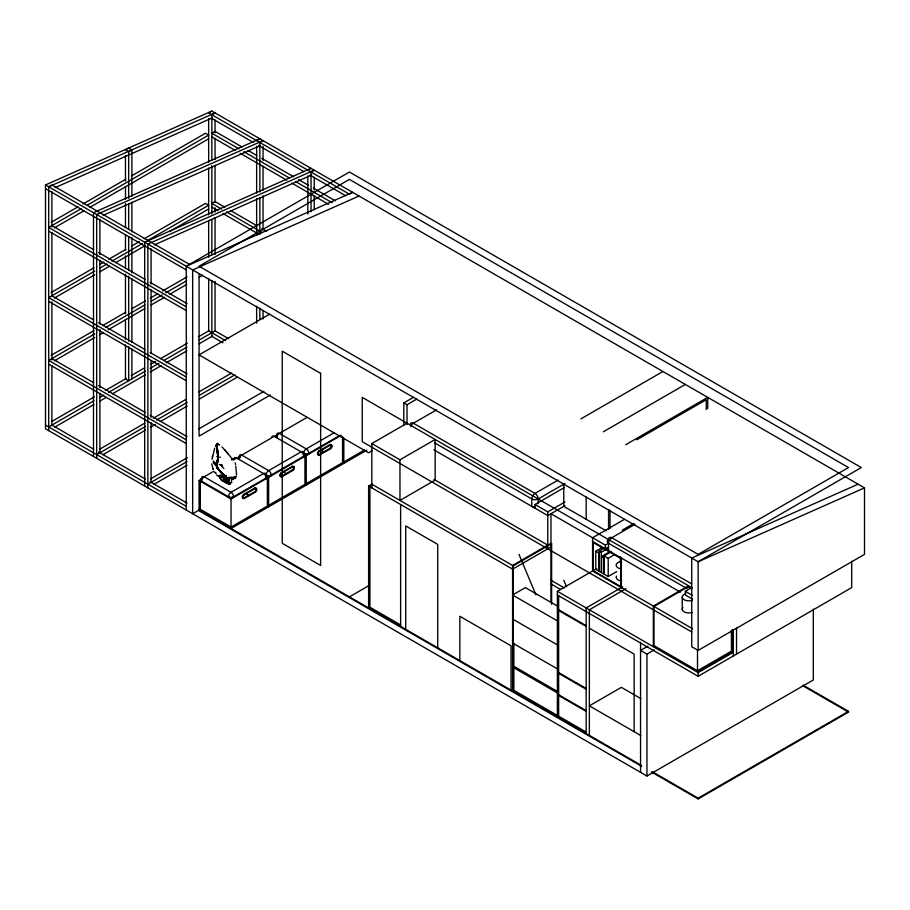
<?xml version="1.0" encoding="UTF-8"?>
<svg xmlns="http://www.w3.org/2000/svg" width="910" height="910" viewBox="0 0 910 910"><rect width="100%" height="100%" fill="white"/><g stroke="black" fill="none" stroke-linecap="round" stroke-linejoin="round"><path stroke-width="1.36" d="M218.07 455.751L217.012 463.611L217.956 456.752L216.637 447.845L216.955 443.659L219.39 444.899M216.978 447.117L218.366 456.809L217.399 463.679L217.649 461.62M218.07 454.272L217.843 459.482M216.933 444.865L218.468 456.752L217.706 460.892M223.394 477.773L224.11 477.397L222.324 475.93L218.957 475.509M212.064 459.402L214.669 448.175M218.616 469.56L216.409 466.261L217.194 460.915M216.409 444.034L216.193 445.49M228.569 480.525L229.161 483.949L231.185 482.596M216.5 465.351L217.592 460.949M217.308 461.688L217.99 456.786L216.807 449.301M229.548 484.37C228.16 481.936 230.139 485.974 229.798 482.709C228.649 487.658 229.183 478.978 227.068 479.32L224.85 475.702L222.575 474.008M217.479 462.371L217.536 461.677M217.615 460.938L217.661 460.233M217.422 460.244L217.638 458.959M229.331 483.654C227.966 485.041 229.001 478.74 226.283 478.501L225.805 478.671M229.354 483.631L229.058 484.404L228.421 482.016M212.257 457.252L212.405 456.137M217.752 459.527L218.309 457.184M229.593 483.631L229.4 484.279L230.128 483.733M229.559 483.608L229.206 483.961M216.921 444.831L217.388 443.386L216.614 447.163L216.603 444.171M217.683 458.424L218.002 457.434M216.989 447.094L217.081 444.08M216.842 444.945L216.978 444.171M213.782 461.586L213.804 463.088M214.282 462.189L214.35 463.918M214.885 462.701L214.805 463.861M216.978 463.474L216.352 464.885M233.768 478.205L235.44 478.205L235.872 476.374M222.87 476.817L222.882 476.237L224.759 477.625L224.087 477.796L225.43 477.887M216.557 444.114L217.297 443.636M216.535 464.828C217.604 461.359 215.59 469.332 218.935 469.64L216.603 466.216M213.44 461.006L213.327 462.746M217.262 463.702L216.694 466.193L218.138 468.821M215.522 463.042L215.431 465.101M220.311 478.148L221.164 480.093L229.525 484.325M220.14 476.726L217.672 475.805M230.185 483.324L229.582 483.767M221.596 466.523L222.438 466.227M231.857 482.3L230.833 482.63M224.918 478.307C226.908 477.17 227.648 480.389 229.866 478.671M225.919 478.125L229.036 477.284M230.23 477.204C225.35 480.707 224.827 475.191 221.198 472.938M216.83 443.648L217.388 444.376L217.388 443.386M220.447 465.34L221.812 464.521M48.696 430.623L48.696 186.812L51.893 184.957L189.462 264.378M131.882 149.866L128.674 148.023L125.478 149.866L128.674 151.708L131.882 149.866L131.882 196.526M858.107 484.177L691.736 558.069L691.736 646.726L698.141 650.422L864.5 554.372L864.5 487.874L211.859 111.077L208.663 112.92L349.429 194.194L352.625 192.351L186.266 266.232L186.266 510.044M51.153 222.336L78.089 206.775M82.992 203.954L125.853 179.202M131.984 175.664L205.455 133.247L208.663 135.089L87.417 205.091M81.286 208.629L48.696 227.443L186.266 306.863M54.35 227.875L83.743 210.904M89.862 207.366L208.663 138.786M256.643 140.629L259.851 138.786L93.491 212.667L93.491 456.479M51.153 292.519L94.014 267.779M100.134 264.241L103.808 262.114M108.711 259.293L125.853 249.386M131.984 245.859L139.332 241.616M144.224 238.784L205.455 203.43L208.663 205.273L147.42 240.627M94.765 271.032L48.696 297.627L186.266 377.058M99.656 268.211L107.005 263.968M111.907 261.136L142.529 243.459M54.35 298.059L94.765 274.729M99.656 271.897L109.462 266.243M115.581 262.706L144.974 245.745M169.465 231.595L208.663 208.97M307.83 170.181L311.038 168.339L144.679 242.219L144.679 486.031M186.266 266.232L349.429 172.024L861.304 467.558L698.141 561.754L45.5 184.957L45.5 428.769L646.953 776.014L813.312 679.975L813.312 609.097M51.153 355.321L94.014 330.58M102.591 325.621L125.853 312.187M131.984 308.661L145.452 300.88M150.355 298.048L157.703 293.805M162.594 290.984L187.096 276.833M94.765 333.834L48.696 360.428L186.266 439.86M105.787 327.475L144.974 304.85M151.094 301.312L162.117 294.942M165.791 292.827L186.618 280.803M54.35 360.861L94.765 337.53M99.656 334.698L103.331 332.582M108.233 329.75L144.974 308.536M151.094 305.009L164.573 297.229M169.465 294.396L186.618 284.5M198.858 277.425L202.532 275.309M51.62 421.546L94.424 396.828M105.435 390.47L126.228 378.469M131.131 375.648L144.576 367.879M150.696 364.341L155.587 361.52M160.478 358.699L187.392 343.161M198.403 336.802L209.414 330.444M48.696 426.926L93.957 400.798M100.077 397.26L103.74 395.145M108.643 392.324L145.338 371.132M150.23 368.311L158.795 363.363M163.686 360.542L186.925 347.12M199.154 340.056L215.056 330.876L228.569 338.679M54.816 427.086L93.957 404.495M100.077 400.957L106.186 397.431M112.305 393.893L145.338 374.829M150.23 372.008L161.241 365.649M166.132 362.828L186.925 350.816M199.154 343.752L212.61 335.983M269.542 314.2L199.062 354.889L368.618 452.782L372.144 450.746M99.599 449.256L144.861 423.127M153.426 418.179L186.459 399.115M198.687 392.051L231.709 372.986M96.688 454.636L145.611 426.38M156.622 420.022L187.21 402.368M199.438 395.304L234.917 374.829M102.807 454.795L145.611 430.077M150.514 427.256L155.405 424.424M160.296 421.603L187.21 406.065M199.438 399.001L237.362 377.115M198.801 428.917L263.911 391.334M270.315 395.02L199.062 436.163L199.062 274.524M150.787 478.808L187.494 457.616M147.875 484.188L187.016 461.586M153.995 484.347L187.016 465.283M231.368 459.88L234.848 457.866M213.804 471.243L204.181 476.795A3.617 2.093 60 0 0 201.622 478.273A3.617 2.093 0 0 0 201.622 481.231L201.622 481.97A3.617 2.093 0 0 1 201.622 479.013M233.04 460.13L236.657 458.048A3.617 2.093 -60 0 1 239.171 459.015M307.023 417.417L279.359 433.387A3.617 2.093 60 0 0 276.799 434.866A3.617 2.093 0 0 0 275.764 436.584M641.595 766.277L199.062 510.783L199.062 480.491L201.485 479.092M237.931 458.788L240.354 457.389M200.007 509.498L192.658 513.74L192.658 269.929L359.018 196.037M333.902 432.933L306.238 448.903A3.617 2.093 -60 0 0 303.678 453.339A3.617 2.093 0 0 1 303.678 456.297L303.678 457.036A3.617 2.093 0 0 0 303.894 454.215A3.617 2.093 0 0 0 308.797 454.079L308.797 453.339A3.617 2.093 60 0 0 306.238 448.903L279.359 433.387A3.617 2.093 -60 0 0 276.845 437.266M231.049 498.225L267.369 477.261L267.369 506.074L231.049 527.038L200.337 509.304L200.337 480.491L231.049 498.225L231.049 528.517L366.866 450.109M266.186 475.1L268.643 476.522L304.952 455.557L304.952 484.37L268.643 505.334M340.124 435.253L306.238 454.818L306.238 485.11M341.341 435.287L231.049 498.964L199.062 480.491M243.687 494.414L254.732 488.044L255.369 488.408A1.809 1.046 -60 0 1 256.654 489.148L256.643 489.887A1.809 1.046 -60 0 1 255.369 492.105L244.335 498.475L243.687 498.111A1.809 1.046 -60 0 1 242.413 497.372L242.413 496.632A1.809 1.046 -60 0 1 243.687 494.414L244.335 494.79L255.369 488.408M281.281 472.711L292.315 466.341L292.963 466.705A1.809 1.046 -60 0 1 294.237 467.444L294.237 468.184A1.809 1.046 -60 0 1 292.963 470.402L281.918 476.772L281.281 476.408A1.809 1.046 -60 0 1 280.007 475.668L280.007 474.929A1.809 1.046 -60 0 1 281.281 472.711L281.918 473.086L292.963 466.705M318.875 451.007L329.909 444.637L330.546 445.001A1.809 1.046 -60 0 1 331.832 445.741L331.832 446.48A1.809 1.046 -60 0 1 330.546 448.698L319.512 455.068L318.875 454.704A1.809 1.046 -60 0 1 317.59 453.965L317.59 453.225A1.809 1.046 -60 0 1 318.875 451.007L319.512 451.383L330.546 445.001M403.812 425.425L403.812 402.914L413.618 397.249M243.687 498.111L254.732 491.741A1.809 1.046 -60 0 0 256.006 489.523L256.006 488.784L256.643 489.148M281.281 476.408L292.315 470.038A1.809 1.046 -60 0 0 293.6 467.82L293.6 467.08A1.809 1.046 -60 0 0 292.315 466.341M318.875 454.704L329.909 448.334A1.809 1.046 -60 0 0 331.195 446.116L331.195 445.377A1.809 1.046 -60 0 0 329.909 444.637M403.812 402.914L407.009 404.757L416.814 399.103M371.815 487.874L371.815 443.545L407.009 423.23M306.238 483.631L342.547 462.667L342.547 436.595M343.832 461.927L364.398 450.052M436.561 409.864L413.413 423.23A4.527 2.616 60 0 0 410.262 424.435M399.968 459.8L435.162 439.485L435.162 480.116L399.968 500.432L399.968 459.8L371.815 443.545M368.618 607.937L368.618 486.031L372.224 483.949M372.338 485.36L369.904 486.77L369.904 607.197L400.616 624.931M580.91 418.873L662.946 371.507M603.307 431.806L685.344 384.441M349.429 596.858L368.982 585.562M558.137 480.048L534.978 493.413A4.527 2.616 -60 0 0 531.781 498.964L531.781 506.347A4.527 2.616 0 0 0 535.444 507.097M625.705 444.728L707.741 397.374L707.741 408.658M636.829 439.78L706.274 399.695L706.274 409.557M564.996 483.483L538.185 498.964A4.527 2.616 0 0 1 531.781 498.964L434.775 442.954M534.978 508.189L534.978 504.504L564.382 487.521M534.978 504.504L547.774 511.886L564.928 501.99M564.928 505.676L547.774 515.583L433.945 449.858M371.815 484.188L513.229 565.827L551.619 543.657L551.619 604.342M550.971 546.978L512.592 569.148L368.618 486.031M624.419 519.36L592.569 537.742L592.569 570.991L692.59 628.742M622.292 530.132L633.929 523.421M634.918 524.376L611.759 537.742A4.527 2.616 60 0 0 608.574 539.266M550.971 602.557L550.971 513.74L605.366 545.135L607.812 543.725M595.777 551.198L598.951 553.03L598.951 571.161L595.777 569.33L595.777 551.198L601.885 547.672M606.128 549.447L601.237 552.268L601.237 572.481L599.201 571.309L599.201 551.096L604.092 548.264M607.812 547.41L605.366 548.832L605.366 545.135M601.635 556.408L603.774 557.637L603.774 573.948L601.635 572.708L601.635 556.408L610.189 551.46M616.775 571.571L608.21 576.508L604.058 574.119L604.058 555.93L611.395 551.699M604.058 555.93L608.21 558.33L614.33 554.804M557.375 716.909L557.375 591.307L596.755 568.579M622.736 586.825L586.165 607.937L586.165 733.54M625.932 588.679L589.361 609.78L589.361 735.382M688.54 585.767L653.346 606.083L653.346 646.726M692.328 599.03L685.344 595.004L685.344 591.307L691.486 587.769M647.897 646.18L640.549 650.422L646.953 654.108L654.29 649.877M557.375 591.307L698.141 672.581L733.335 652.265M557.375 595.004L698.141 676.278L851.703 587.621L851.703 561.299M652.663 771.93L698.141 798.184L848.507 711.37L848.507 712.109L698.141 798.923L651.423 771.953M224.542 478.99L225.305 479.866L227.534 479.354L228.649 480.014L218.798 469.526L219.958 470.8M226.556 479.581L227.398 479.422L226.431 478.012L228.501 479.559L229.32 483.972M227.682 480.48C228.364 479.297 229.218 485.144 228.456 484.131M227.034 478.774L231.959 477.159M45.5 184.957L211.859 111.077M48.696 186.812L215.056 112.92L211.859 114.774L211.859 160.058M55.146 187.642L212.485 117.765M103.137 215.34L260.465 145.475M154.325 244.892L311.652 175.027M864.5 487.874L698.141 561.754L698.141 650.422M227.409 479.161L235.212 476.612M221.721 480.298L225.498 482.471L226.943 481.947M228.217 479.729L226.158 480.412M231.709 478.103L235.44 477.17M226.283 482.914L227.09 482.562L228.535 483.995M227.386 483.221L226.283 482.232M226.567 478.08L225.032 475.657L226.419 475.521M225.452 481.902L226.135 481.686M229.195 479.934L228.558 480.127L228.922 482.573M224.679 481.595L225.339 481.435M216.705 467.183L220.538 471.528M231.913 478.933L234.359 478.671M223.905 481.219L224.565 481.117M223.45 477.25L224.247 477.136M223.064 480.537L227.784 479.138M222.711 477.83L220.527 477.739M217.979 456.411L216.762 456.501M219.765 457.309L220.516 457.252M222.176 480.23L225.009 480.025M232.801 479.479L233.404 479.445M222.7 474.064C225.202 474.679 227.386 480.855 224.815 475.725M226.704 478.922L227.534 479.354M219.333 464.498L220.106 464.612M221.665 476.248L222.813 476.43M223.996 475.156L222.916 474.428M221.517 465.351L222.279 465.476M220.743 477.363L219.583 476.647M216.955 443.659L217.274 444.33L216.933 443.511M220.186 474.952L221.392 475.384M224.713 482.072L225.418 482.334M225.498 482.471L226.192 482.789M211.859 118.471L253.617 142.574M258.531 145.418L303.974 171.649M310.117 175.198L345.743 195.764M242.083 146.999L215.056 131.393L211.859 133.247L238.886 148.842M248.225 150.537L256.825 155.508M261.727 158.34L293.668 176.779M298.582 179.611L308.41 185.287M313.324 188.131L335.426 200.894M243.789 151.674L289.243 177.916M295.386 181.465L332.23 202.737M211.859 136.932L235.201 150.412M240.115 153.244L286.786 180.191M291.7 183.035L328.544 204.306M224.884 207.252L215.056 201.588L211.859 203.43L221.687 209.107M231.026 210.801L256.825 225.691M261.727 228.535L266.641 231.368M226.601 211.939L262.216 232.505M211.859 207.127L218.002 210.676M222.916 213.509L258.531 234.075M45.5 188.654L186.266 269.929M606.208 530.848L563.768 506.347L563.768 483.779M691.577 583.833L611.759 537.742A4.527 2.616 -60 0 0 608.562 543.293L608.562 550.675A4.527 2.616 0 0 1 608.289 547.16M692.226 587.894L362.226 397.374L362.226 441.703L691.736 631.949M691.532 588.975L687.903 586.882L653.994 606.458L653.994 645.611L697.504 670.738L731.413 651.162L731.413 630.175M687.152 588.668L608.562 543.293A4.527 2.616 0 0 1 608.289 539.766M51.893 225.6L93.662 249.704M98.576 252.536L145.247 279.484M150.161 282.327L187.005 303.599M685.344 591.307L692.328 595.345M592.569 541.439L680.418 592.16M48.696 231.14L186.266 310.56M599.201 551.096L601.237 552.268M225.373 340.522L208.663 330.876L208.663 278.517M222.916 342.808L211.859 336.416L211.859 280.36M803.018 685.116L848.507 711.37M803.018 685.856L848.507 712.109M551.619 543.657L550.982 543.293L512.58 565.451L512.58 691.054M433.945 479.411L547.774 545.135M331.195 445.377L331.832 445.741M331.195 446.116L331.832 446.48M329.909 448.334L330.546 448.698M550.914 580.193L564.337 587.94M320.434 449.904L324.142 452.042M51.893 295.784L93.662 319.899M98.576 322.732L145.247 349.679M150.161 352.511L187.005 373.794M550.982 583.924L560.571 589.464M317.59 453.225L318.238 454.329A1.809 1.046 -60 0 0 319.512 455.068M317.59 453.965L318.238 454.329M48.696 301.324L186.266 380.744M306.238 455.557L303.678 453.339A3.617 2.093 -60 0 0 301.119 451.861L274.24 436.345A3.617 2.093 60 0 0 271.726 437.312M556.852 605.787L525.389 587.621L512.58 595.004L557.375 620.87M558.649 609.78L586.165 625.67M558.649 610.519L586.165 626.41M589.361 628.253L634.156 654.108L634.156 731.685M293.6 467.08L294.237 467.444M293.6 467.82L294.237 468.184M292.315 470.038L292.963 470.402M282.839 471.608L286.548 473.746M280.007 474.929L280.644 476.032A1.809 1.046 -60 0 0 281.918 476.772M280.007 475.668L280.644 476.032M266.186 475.839L268.643 477.261M512.58 619.016L557.375 644.883M51.893 358.586L93.662 382.7M98.576 385.533L145.247 412.48M150.161 415.313L187.005 436.584M640.958 698.675L621.359 687.357L589.361 705.83L640.822 735.542M48.696 364.125L186.266 443.545M256.006 489.523L256.643 489.887M254.732 491.741L255.369 492.105M512.58 643.029L557.375 668.884M558.649 672.581L586.165 688.472M558.649 673.32L586.165 689.211M246.485 494.016L248.953 495.45M242.413 496.632L243.05 497.736A1.809 1.046 -60 0 0 244.335 498.475M242.413 497.372L243.05 497.736M557.375 691.429L513.866 666.302L513.866 643.768M512.58 667.041L557.375 692.897M558.649 694.751L586.165 710.63M558.649 695.49L586.165 711.37M557.375 715.431L513.866 690.315L513.866 667.781M586.165 732.061L558.649 716.17L558.649 595.743M93.662 449.187L51.893 425.084L51.893 365.615M98.576 452.031L145.247 478.978M150.161 481.811L187.005 503.082M199.062 510.044L641.595 765.538M45.5 425.084L186.266 506.347M234.245 477.796L234.905 478.216M217.217 475.498L216.466 474.906M219.23 475.975L220.015 476.772M216.125 473.359L214.817 472.29M225.976 479.786L224.247 479.524L223.576 478.41M214.851 472.267L215.659 473.041M221.972 446.992L224.895 450.075L224.463 449.574M222.404 466.989L223.883 468.502M218.582 469.219L216.705 466.182M218.275 469.196L216.785 467.797L216.284 465.397M224.77 449.927L232.232 458.867M218.116 469.355L219.264 470.356M226.089 451.405L226.84 452.247M222.575 474.611L225.157 475.714L226.169 478.046M222.006 473.644L226.169 478.114M219.515 470.311L220.174 471.096M227.705 453.237L228.433 454.09M219.151 470.481L220.174 471.698M219.435 477.34L218.946 476.419M219.845 471.232L222.017 473.268M220.186 471.642L222.051 473.609M228.114 479.274L228.706 481.299M220.118 478.512L219.617 477.079M217.604 443.545L219.082 444.91M216.625 467.149L216.899 467.729M563.768 580.227L566.509 586.757M518.984 554.372L535.922 594.867M212.963 468.809L213.213 469.378M213.167 469.31L211.677 463.884M235.212 462.928L235.599 464.612M217.581 452.27L216.864 448.573M217.024 447.822L218.093 453.612M217.183 450.757L218.07 456.365M217.57 451.451L217.126 447.743M215.647 445.934L215.795 446.503M231.424 479.695L231.606 481.14M236.35 475.987L236.463 476.59M236.452 473.814L236.543 474.394L235.758 466.113M216.921 445.582L217.069 447.037M216.864 445.661L216.933 446.389M216.671 447.868L216.91 448.573M216.796 447.163L216.842 447.868M217.922 453.692L218.002 455.034M736.531 627.786L736.531 654.108M733.335 629.64L733.335 655.962M732.698 629.481L732.698 651.89L697.504 672.217L697.504 649.763M698.141 672.581L698.141 676.278M698.141 798.184L698.141 798.923M682.227 597.188L682.227 609.279M646.953 654.108L646.953 776.014M640.549 642.323L640.549 772.328M621.359 558.069L621.359 588.542M620.438 556.863L620.438 562.46M610.03 510.169L610.03 528.471M608.562 509.634L608.562 529.381M608.21 558.33L608.21 576.508M586.165 496.712L586.165 519.28M547.774 511.886L547.774 548.832M538.185 503.89L538.185 498.964A4.527 2.616 60 0 0 534.978 493.413L413.413 423.23A4.527 2.616 -60 0 0 410.728 426.449M513.229 565.827L513.229 691.429M511.033 690.155L511.033 645.827L459.846 616.275L459.846 660.603M437.721 647.829L437.721 544.396L405.735 525.923L405.735 629.367M407.009 404.757L407.009 424.458M400.616 504.504L400.616 626.41M343.832 438.074L343.832 463.406M314.234 177.257L314.234 189.997M314.234 195.661L314.234 209.812M311.038 211.655L311.038 172.036L314.234 170.181L147.875 244.062L147.875 487.874M307.83 175.846L307.83 214.055M276.799 434.866L276.799 435.606M271.203 475.043L271.203 475.782A3.617 2.093 0 0 1 266.084 475.782A3.617 2.093 0 0 1 266.084 478.74L266.084 478A3.617 2.093 0 0 0 266.084 475.043A3.617 2.093 0 0 0 271.203 475.043A3.617 2.093 60 0 0 268.643 470.607L241.776 455.091A3.617 2.093 60 0 0 239.228 456.308M268.643 476.522L268.643 506.813M263.047 146.294L263.047 160.444M263.047 166.109L263.047 190.167M263.047 195.832L263.047 229.798M263.047 310.469L263.047 318.955M259.851 192.01L259.851 142.472L263.047 140.629L96.688 214.51L96.688 458.322M259.851 197.675L259.851 234.473M259.851 308.069L259.851 319.387M256.643 146.294L256.643 193M256.643 198.653L256.643 235.451M256.643 306.215L256.643 323.198M201.622 481.231A3.617 2.093 -60 0 1 204.181 476.795L231.049 492.31A3.617 2.093 60 0 1 233.608 496.746L233.608 497.486A3.617 2.093 0 0 1 228.49 497.486L228.49 496.746A3.617 2.093 -60 0 1 231.049 492.31L263.525 473.564A3.617 2.093 -60 0 1 266.038 474.531M215.056 120.006L215.056 132.735M215.056 138.4L215.056 159.625M215.056 165.29L215.056 202.088M215.056 207.753L215.056 211.996M215.056 217.661L215.056 254.459M215.056 281.349L215.056 330.876M211.859 165.722L211.859 213.839M211.859 219.503L211.859 254.891M208.663 118.584L208.663 162.458M208.663 168.123L208.663 214.828M208.663 220.482L208.663 257.28M151.071 248.749L151.071 284.136M151.071 289.801L151.071 353.512M151.071 360.587L151.071 417.212M151.071 422.877L151.071 482.334M131.882 202.179L131.882 231.868M131.882 237.521L131.882 272.863M131.882 278.517L131.882 342.149M131.882 349.212L131.882 378.901M128.674 151.708L128.674 198.369M128.674 204.022L128.674 229.468M128.674 236.543L128.674 270.475M128.674 276.128L128.674 341.159M128.674 346.824L128.674 380.755L125.478 378.901L125.478 344.97M125.478 155.519L125.478 180.965M125.478 186.63L125.478 199.347M125.478 203.59L125.478 227.625M125.478 234.689L125.478 250.25M125.478 255.903L125.478 268.621M125.478 274.285L125.478 313.87M125.478 319.524L125.478 339.316M99.884 219.185L99.884 254.584M99.884 260.249L99.884 323.949M99.884 329.613L99.884 387.66M99.884 393.325L99.884 452.782M51.893 191.487L51.893 226.874M51.893 232.539L51.893 296.25M51.893 301.915L51.893 359.95M254.732 488.044A1.809 1.046 -60 0 1 256.006 488.784M243.05 496.997A1.809 1.046 -60 0 1 244.335 494.79M266.084 478A3.617 2.093 60 0 0 263.525 473.564L236.657 458.048A3.617 2.093 60 0 0 234.132 459.015M233.62 496.746A3.617 2.093 0 0 1 228.49 496.746M238.17 458.572A3.617 2.093 0 0 1 239.216 457.309M303.678 456.297A3.617 2.093 60 0 0 301.119 451.861L268.643 470.607A3.617 2.093 -60 0 0 266.118 474.588M276.765 437.312A3.617 2.093 -60 0 0 274.24 436.345L241.776 455.091A3.617 2.093 -60 0 0 239.25 458.959M308.797 453.339A3.617 2.093 0 0 1 303.678 453.339M238.568 459.027A3.617 2.093 0 0 1 238.864 456.809M280.644 475.293A1.809 1.046 -60 0 1 281.918 473.086M276.037 436.254A3.617 2.093 0 0 1 276.378 435.901M318.238 453.601A1.809 1.046 -60 0 1 319.512 451.383M621.086 568.864A6.586 3.799 0 0 1 616.161 565.167A6.586 3.799 0 0 1 621.155 561.493M621.086 580.944A6.586 3.799 0 0 1 616.514 576.053M692.135 600.35A6.586 3.799 0 0 1 683.012 598.882A6.586 3.799 0 0 1 685.89 593.673M692.135 612.441A6.586 3.799 0 0 1 684.297 611.929A6.586 3.799 0 0 1 682.932 607.448M216.182 464.828L216.819 463.304L216.182 464.828M349.429 179.418L199.062 266.232L698.141 554.372L848.507 467.558L349.429 179.418M320.638 373.362L282.236 351.192L282.236 543.293L320.638 565.451L320.638 373.362M620.722 558.433L593.206 542.553L593.206 570.627L620.722 586.506L620.722 558.433"/></g></svg>
